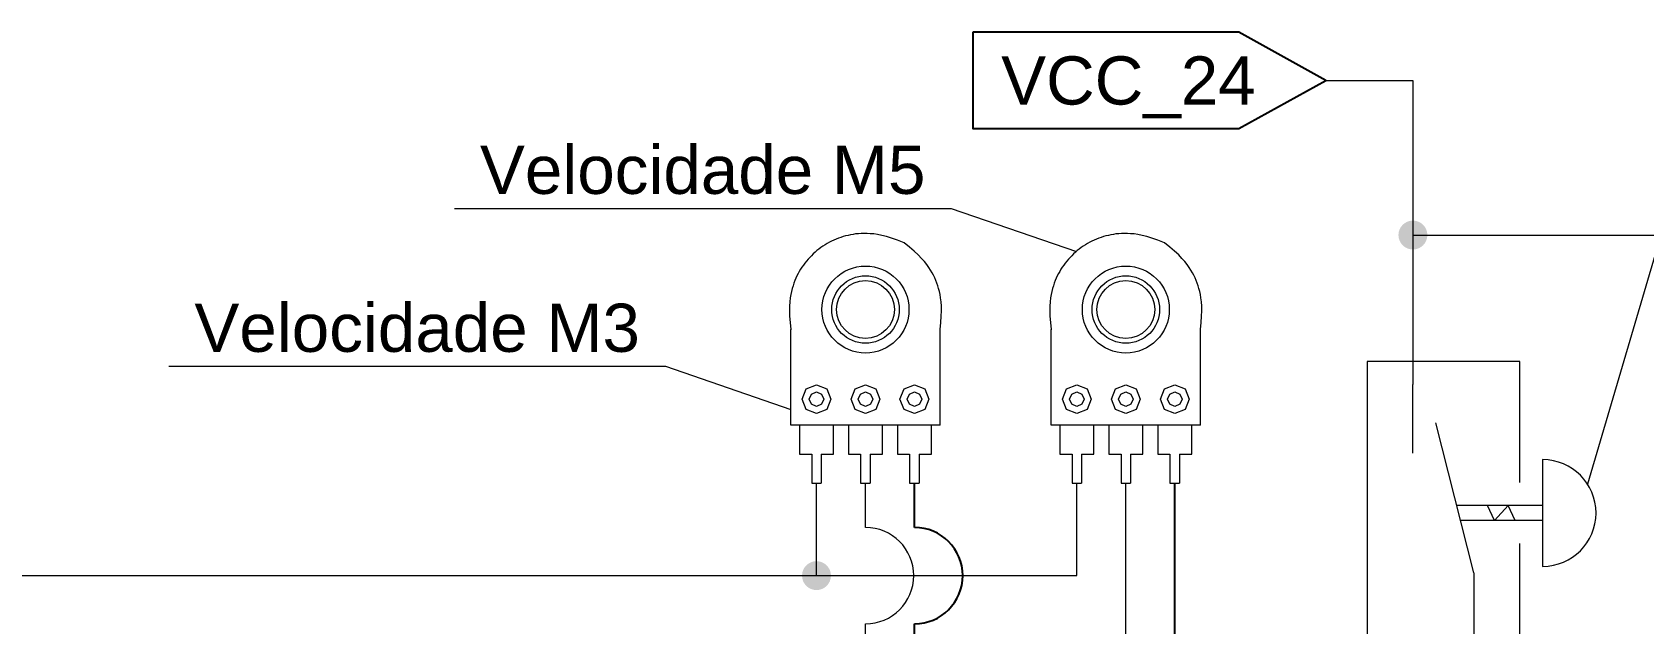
# Model space of a CAD drawing. Header units: millimetres. Extents: x 32696 to 36207, y 16706 to 17911.
# Drawn here: x 34892.5 to 35059.7, y 17652.1 to 17713.5 of the extents above; entities that cross this region are included whole.
import ezdxf
from ezdxf.enums import TextEntityAlignment as Align

# ---------------------------------------------------------------- set-up
doc = ezdxf.new("R2010")
doc.units = ezdxf.units.MM
doc.header["$LTSCALE"] = 0.1
doc.layers.get('0').update_dxf_attribs({"lineweight": 20})
for name, color, linetype, lineweight in [('ALIMENTAÇÃO', 1, 'Continuous', 25), ('ANALOG', 6, 'Continuous', 25), ('GND', 7, 'Continuous', 25)]:
    doc.layers.add(name, color=color, linetype=linetype, lineweight=lineweight)
doc.styles.get("Standard").update_dxf_attribs({"font": 'arial.ttf'})

# ---------------------------------------------------------------- blocks, each defined once
blk = doc.blocks.new('POTENCIÔMETRO')
for p, q in [((36846.37, 16971.66), (36846.38, 16971.64)), ((36846.37, 16961.73), (36846.37, 16971.66)), ((36861.84, 16961.73), (36861.84, 16971.66)), ((36847.53, 16964.43), (36847.97, 16965.49)), ((36847.97, 16965.49), (36849.03, 16965.93)), ((36848.28, 16964.43), (36848.5, 16964.96)), ((36848.5, 16964.96), (36849.03, 16965.18)), ((36849.03, 16965.93), (36850.09, 16965.49)), ((36849.03, 16965.18), (36849.56, 16964.96)), ((36849.56, 16964.96), (36849.78, 16964.43)), ((36850.09, 16965.49), (36850.53, 16964.43)), ((36852.61, 16964.43), (36853.05, 16965.49)), ((36853.05, 16965.49), (36854.11, 16965.93)), ((36853.36, 16964.43), (36853.58, 16964.96)), ((36853.58, 16964.96), (36854.11, 16965.18)), ((36854.11, 16965.93), (36855.17, 16965.49)), ((36854.11, 16965.18), (36854.64, 16964.96)), ((36854.64, 16964.96), (36854.86, 16964.43)), ((36855.17, 16965.49), (36855.61, 16964.43)), ((36857.69, 16964.43), (36858.13, 16965.49)), ((36858.13, 16965.49), (36859.19, 16965.93)), ((36858.44, 16964.43), (36858.66, 16964.96)), ((36858.66, 16964.96), (36859.19, 16965.18)), ((36859.19, 16965.93), (36860.25, 16965.49)), ((36859.19, 16965.18), (36859.72, 16964.96)), ((36859.72, 16964.96), (36859.94, 16964.43)), ((36860.25, 16965.49), (36860.69, 16964.43)), ((36847.97, 16963.37), (36847.53, 16964.43)), ((36849.03, 16962.93), (36847.97, 16963.37)), ((36848.5, 16963.9), (36848.28, 16964.43)), ((36849.03, 16963.68), (36848.5, 16963.9)), ((36849.56, 16963.9), (36849.03, 16963.68)), ((36850.09, 16963.37), (36849.03, 16962.93)), ((36849.78, 16964.43), (36849.56, 16963.9)), ((36850.53, 16964.43), (36850.09, 16963.37)), ((36853.05, 16963.37), (36852.61, 16964.43)), ((36854.11, 16962.93), (36853.05, 16963.37)), ((36853.58, 16963.9), (36853.36, 16964.43)), ((36854.11, 16963.68), (36853.58, 16963.9)), ((36854.64, 16963.9), (36854.11, 16963.68)), ((36855.17, 16963.37), (36854.11, 16962.93)), ((36854.86, 16964.43), (36854.64, 16963.9)), ((36855.61, 16964.43), (36855.17, 16963.37)), ((36858.13, 16963.37), (36857.69, 16964.43)), ((36859.19, 16962.93), (36858.13, 16963.37)), ((36858.66, 16963.9), (36858.44, 16964.43)), ((36859.19, 16963.68), (36858.66, 16963.9)), ((36859.72, 16963.9), (36859.19, 16963.68)), ((36860.25, 16963.37), (36859.19, 16962.93)), ((36859.94, 16964.43), (36859.72, 16963.9)), ((36860.69, 16964.43), (36860.25, 16963.37)), ((36847.28, 16961.73), (36846.37, 16961.73)), ((36847.28, 16961.73), (36847.28, 16958.73)), ((36850.78, 16961.73), (36847.28, 16961.73)), ((36850.78, 16958.73), (36850.78, 16961.73)), ((36852.36, 16961.73), (36850.78, 16961.73)), ((36852.36, 16961.73), (36852.36, 16958.73)), ((36855.86, 16961.73), (36852.36, 16961.73)), ((36855.86, 16958.73), (36855.86, 16961.73)), ((36857.44, 16961.73), (36855.86, 16961.73)), ((36857.44, 16961.73), (36857.44, 16958.73)), ((36860.94, 16961.73), (36857.44, 16961.73)), ((36860.94, 16958.73), (36860.94, 16961.73)), ((36861.84, 16961.73), (36860.94, 16961.73)), ((36847.28, 16958.73), (36848.53, 16958.73)), ((36848.53, 16958.73), (36848.53, 16955.71)), ((36849.53, 16958.73), (36850.78, 16958.73)), ((36849.53, 16958.73), (36849.53, 16955.71)), ((36852.36, 16958.73), (36853.61, 16958.73)), ((36853.61, 16958.73), (36853.61, 16955.71)), ((36854.61, 16958.73), (36855.86, 16958.73)), ((36854.61, 16958.73), (36854.61, 16955.71)), ((36857.44, 16958.73), (36858.69, 16958.73)), ((36858.69, 16958.73), (36858.69, 16955.71)), ((36859.69, 16958.73), (36860.94, 16958.73)), ((36859.69, 16958.73), (36859.69, 16955.71)), ((36848.53, 16955.71), (36849.53, 16955.71)), ((36853.61, 16955.71), (36854.61, 16955.71)), ((36858.69, 16955.71), (36859.69, 16955.71))]:
    blk.add_line(p, q)
for points in [[(36858.11, 16980.66), (36857.43, 16980.93), (36856.82, 16981.14), (36856.28, 16981.31), (36855.79, 16981.43), (36855.36, 16981.51), (36854.97, 16981.57), (36854.61, 16981.6), (36854.27, 16981.62), (36853.96, 16981.62), (36853.66, 16981.61), (36853.37, 16981.6), (36853.09, 16981.57), (36852.82, 16981.53), (36852.56, 16981.49), (36852.3, 16981.43), (36852.05, 16981.37), (36851.8, 16981.3), (36851.56, 16981.22), (36851.31, 16981.13), (36851.07, 16981.04), (36850.83, 16980.93), (36850.6, 16980.82), (36850.37, 16980.71), (36850.14, 16980.58), (36849.92, 16980.45), (36849.7, 16980.31), (36849.49, 16980.16), (36849.28, 16980), (36849.08, 16979.84), (36848.88, 16979.68), (36848.69, 16979.5), (36848.51, 16979.32), (36848.33, 16979.14), (36848.15, 16978.94), (36847.98, 16978.75), (36847.82, 16978.54), (36847.67, 16978.34), (36847.52, 16978.12), (36847.38, 16977.91), (36847.25, 16977.68), (36847.12, 16977.46), (36847, 16977.23), (36846.89, 16976.99), (36846.79, 16976.74), (36846.69, 16976.47), (36846.6, 16976.2), (36846.51, 16975.91), (36846.44, 16975.6), (36846.36, 16975.28), (36846.3, 16974.93), (36846.26, 16974.53), (36846.23, 16974.09), (36846.22, 16973.6), (36846.24, 16973.03), (36846.29, 16972.39), (36846.37, 16971.66)], [(36861.84, 16971.66), (36861.92, 16972.39), (36861.97, 16973.03), (36861.99, 16973.6), (36861.98, 16974.09), (36861.95, 16974.53), (36861.9, 16974.93), (36861.84, 16975.28), (36861.77, 16975.6), (36861.69, 16975.91), (36861.61, 16976.2), (36861.51, 16976.48), (36861.41, 16976.75), (36861.29, 16977.02), (36861.16, 16977.28), (36861.01, 16977.55), (36860.85, 16977.82), (36860.67, 16978.1), (36860.47, 16978.4), (36860.22, 16978.71), (36859.93, 16979.04), (36859.59, 16979.4), (36859.17, 16979.78), (36858.68, 16980.2), (36858.11, 16980.66)]]:
    blk.add_lwpolyline(points)
for radius in [4.51, 3.5, 3]:
    blk.add_circle((36854.11, 16973.73), radius)
blk = doc.blocks.new('EMERGENCY')
at = {"lineweight": 20}
for p, q in [((35037.13, 17686.54), (35037.13, 17691.05)), ((35045.63, 17686.12), (35045.63, 17679.12)), ((35045.63, 17683.12), (35040, 17683.12)), ((35045.63, 17682.12), (35040.26, 17682.12)), ((35041.13, 17678.7), (35041.13, 17674.19))]:
    blk.add_line(p, q, dxfattribs=at)
blk.add_line((35041.13, 17678.7), (35038.62, 17688.53))
for points in [[(35044.13, 17684.62), (35044.13, 17692.55), (35034.13, 17692.55), (35034.13, 17672.69), (35044.13, 17672.69), (35044.13, 17680.62)], [(35043.83, 17682.12), (35043.37, 17683.12), (35042.48, 17682.12), (35042.02, 17683.12)]]:
    blk.add_lwpolyline(points, dxfattribs=at)
blk.add_arc((35045.63, 17682.62), 3.5, 270, 90, dxfattribs=at)
blk = doc.blocks.new('COMMAND_TAG')
blk.add_lwpolyline([(34954.4, 17316.02), (34954.4, 17306.02), (34981.99, 17306.02), (34991.02, 17311.02), (34981.99, 17316.02), (34954.4, 17316.02)])
blk.add_attdef('NAME', text='', height=5).set_placement((34970.55, 17311.02), align=Align.MIDDLE_CENTER)

msp = doc.modelspace()

# ---------------------------------------------------------------- hatches: boundary and pattern name
at = {"layer": 'ALIMENTAÇÃO'}
h = msp.add_hatch(color=256, dxfattribs=at)
h.dxf.hatch_style = 1
h.paths.add_polyline_path([(35034.21, 17692.42, 1), (35037.21, 17692.42, 1)])
h = msp.add_hatch(color=256, dxfattribs=at)
h.dxf.hatch_style = 1
h.paths.add_polyline_path([(34972.36, 17657.08, 1), (34975.36, 17657.08, 1)])

# ---------------------------------------------------------------- linework, layer by layer
at = {"lineweight": 20}
for p, q in [((35063.59, 17699.82), (35053.82, 17666.57)), ((34936.32, 17695.19), (34987.81, 17695.19)), ((34987.81, 17695.19), (35000.81, 17690.72)), ((34906.7, 17678.8), (34958.19, 17678.8)), ((34958.19, 17678.8), (34971.2, 17674.33))]:
    msp.add_line(p, q, dxfattribs=at)
at = {"layer": 'ALIMENTAÇÃO', "lineweight": 20}
for p, q in [((35026.68, 17708.46), (35035.71, 17708.46)), ((35035.71, 17708.46), (35035.71, 17676.91)), ((35035.71, 17692.42), (35067.58, 17692.42)), ((34973.86, 17657.08), (34973.86, 17666.67)), ((35000.86, 17657.08), (35000.86, 17666.67)), ((34695.62, 17657.08), (35000.86, 17657.08))]:
    msp.add_line(p, q, dxfattribs=at)
at = {"layer": 'ANALOG'}
for p, q in [((34984.02, 17662.08), (34984.02, 17666.67)), ((35011.02, 17632.04), (35011.02, 17666.67)), ((34984.02, 17632.04), (34984.02, 17652.08))]:
    msp.add_line(p, q, dxfattribs=at)
msp.add_arc((34984.02, 17657.08), 5, 270, 90, dxfattribs=at)
at = {"layer": 'GND', "lineweight": 20}
for p, q in [((34978.94, 17662.08), (34978.94, 17666.67)), ((35005.94, 17642.08), (35005.94, 17666.67)), ((34978.94, 17642.08), (34978.94, 17652.08))]:
    msp.add_line(p, q, dxfattribs=at)
msp.add_arc((34978.94, 17657.08), 5, 270, 90, dxfattribs=at)

# ---------------------------------------------------------------- block references
at = {"lineweight": 20}
for p in [(-1875.17, 710.96), (-1848.17, 710.96)]:
    msp.add_blockref('POTENCIÔMETRO', p, dxfattribs=at)
at = {"lineweight": 20, "xscale": 1.58203125, "yscale": 1.58203125, "zscale": 1.58203125}
msp.add_blockref('EMERGENCY', (-20394.12, -10310.88), dxfattribs=at)
at = {"layer": 'ALIMENTAÇÃO', "lineweight": 20}
msp.add_blockref('COMMAND_TAG', (35.66, 397.44), dxfattribs=at).add_auto_attribs({'NAME': 'VCC_24'})

# ---------------------------------------------------------------- texts
for s, p in [('Velocidade M5', (34962.06, 17695.19)), ('Velocidade M3', (34932.45, 17678.8))]:
    msp.add_text(s, height=5).set_placement(p, align=Align.BOTTOM_CENTER)

doc.saveas('drawing.dxf')
